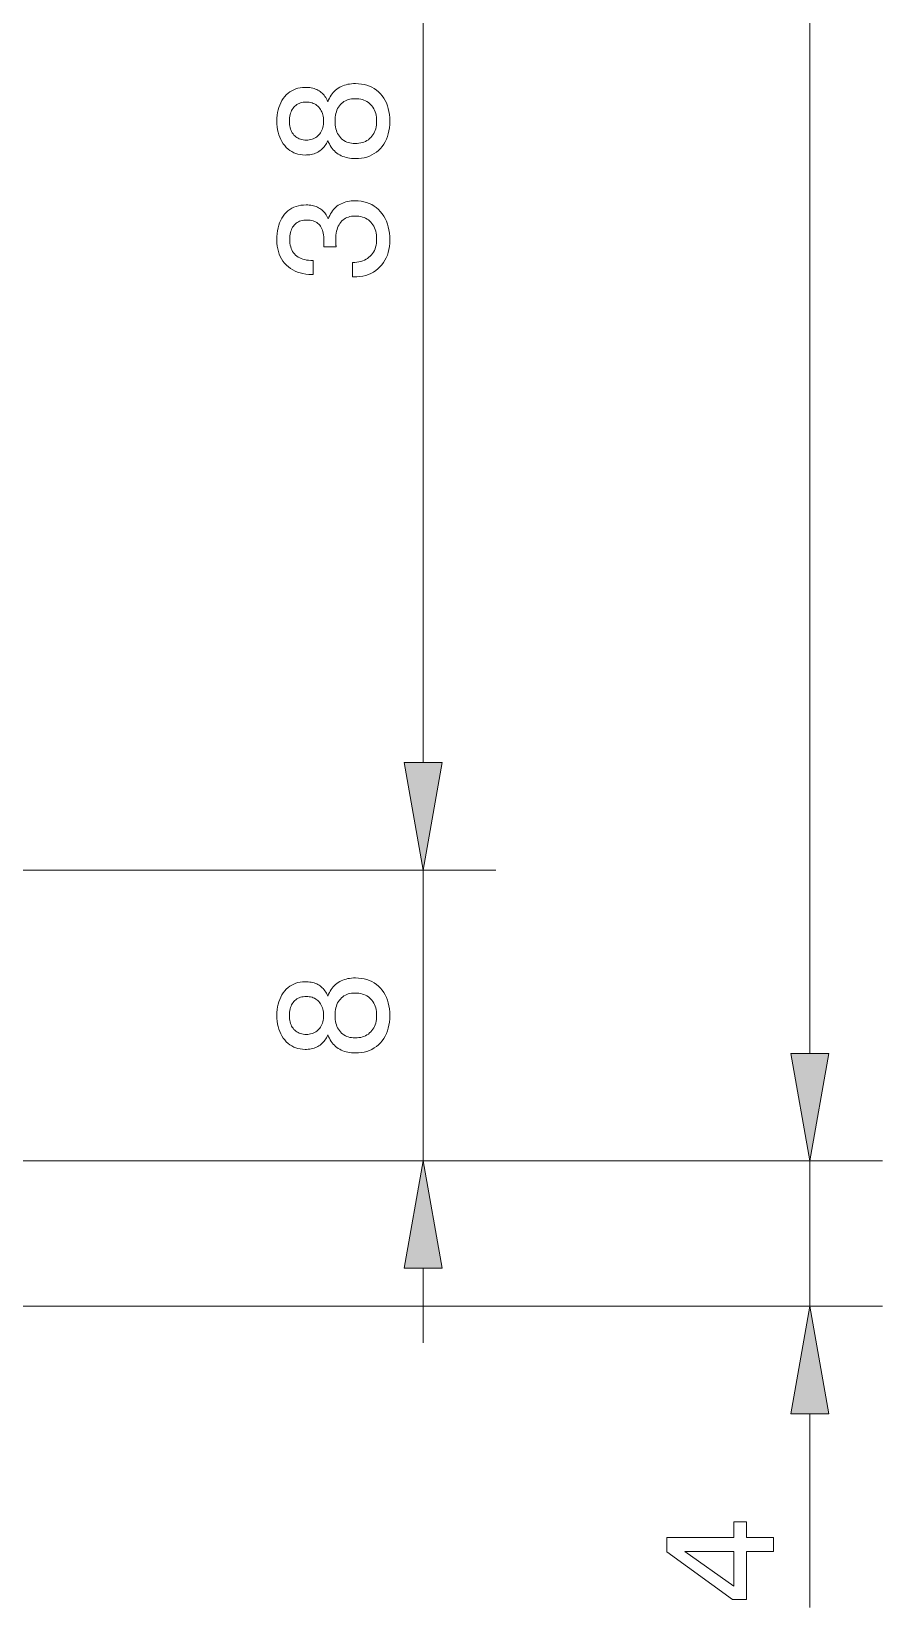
# Model space of a CAD drawing. Extents: x 0 to 297, y 0 to 543.
# Drawn here: x 197.11 to 220.5, y 122.55 to 165.89 of the extents above; entities that cross this region are included whole.
import ezdxf

# ---------------------------------------------------------------- set-up
doc = ezdxf.new("R2010")
doc.units = 0

msp = doc.modelspace()

# ---------------------------------------------------------------- linework, layer by layer
at = {"color": 7, "lineweight": 13}
for p, q in [((218.505, 137.787), (218.505, 351.878)), ((207.872, 145.787), (207.872, 177.878)), ((176.088, 142.832), (209.872, 142.832)), ((176.088, 142.832), (209.872, 142.832)), ((175.038, 134.832), (209.872, 134.832)), ((175.038, 134.832), (220.505, 134.832)), ((175.038, 134.832), (220.505, 134.832)), ((169.747, 130.832), (220.505, 130.832))]:
    msp.add_line(p, q, dxfattribs=at)
at = {"color": 7, "lineweight": 13, "ltscale": 0.051139}
for p, q in [((207.872, 145.787), (207.872, 147.832)), ((218.505, 137.787), (218.505, 139.832)), ((207.872, 129.832), (207.872, 131.878))]:
    msp.add_line(p, q, dxfattribs=at)
at = {"color": 7, "lineweight": 13, "ltscale": 0.2}
msp.add_line((207.872, 134.832), (207.872, 142.832), dxfattribs=at)
at = {"color": 7, "lineweight": 13, "ltscale": 0.1}
msp.add_line((218.505, 130.832), (218.505, 134.832), dxfattribs=at)
at = {"color": 7, "lineweight": 13, "ltscale": 0.133224}
msp.add_line((218.505, 122.549), (218.505, 127.878), dxfattribs=at)
at = {"color": 7, "lineweight": 13}
for points in [[(205.257, 162.894), (205.238, 162.855), (205.218, 162.819), (205.196, 162.784), (205.174, 162.751), (205.15, 162.721), (205.124, 162.692), (205.098, 162.665), (205.07, 162.64), (205.041, 162.618), (205.01, 162.597), (204.978, 162.578), (204.945, 162.561), (204.91, 162.546), (204.874, 162.533), (204.836, 162.523), (204.797, 162.514), (204.757, 162.507), (204.715, 162.502), (204.671, 162.499), (204.626, 162.498), (204.559, 162.5), (204.494, 162.508), (204.432, 162.521), (204.372, 162.539), (204.315, 162.562), (204.26, 162.591), (204.208, 162.624), (204.159, 162.663), (204.112, 162.707), (204.068, 162.756), (204.027, 162.809), (203.99, 162.866), (203.958, 162.925), (203.93, 162.988), (203.906, 163.054), (203.887, 163.122), (203.872, 163.195), (203.861, 163.27), (203.855, 163.348), (203.853, 163.43), (203.855, 163.511), (203.861, 163.59), (203.872, 163.666), (203.887, 163.738), (203.906, 163.807), (203.93, 163.872), (203.958, 163.935), (203.99, 163.994), (204.027, 164.05), (204.068, 164.103), (204.112, 164.152), (204.159, 164.195), (204.208, 164.234), (204.26, 164.267), (204.315, 164.295), (204.372, 164.318), (204.432, 164.336), (204.494, 164.349), (204.559, 164.357), (204.626, 164.359), (204.672, 164.358), (204.715, 164.355), (204.758, 164.351), (204.798, 164.344), (204.838, 164.335), (204.876, 164.324), (204.912, 164.312), (204.947, 164.297), (204.98, 164.281), (205.012, 164.262), (205.043, 164.242), (205.072, 164.219), (205.1, 164.195), (205.126, 164.168), (205.151, 164.14), (205.175, 164.109), (205.197, 164.076), (205.219, 164.041), (205.238, 164.004), (205.257, 163.965), (205.276, 164.013), (205.298, 164.059), (205.321, 164.102), (205.347, 164.143), (205.374, 164.181), (205.404, 164.217), (205.435, 164.251), (205.469, 164.282), (205.504, 164.311), (205.541, 164.337), (205.581, 164.361), (205.621, 164.382), (205.664, 164.401), (205.709, 164.417), (205.755, 164.431), (205.803, 164.443), (205.852, 164.451), (205.904, 164.458), (205.957, 164.461), (206.011, 164.463), (206.096, 164.46), (206.177, 164.451), (206.255, 164.437), (206.329, 164.418), (206.4, 164.393), (206.467, 164.362), (206.531, 164.326), (206.591, 164.284), (206.648, 164.236), (206.701, 164.183), (206.75, 164.125), (206.793, 164.064), (206.832, 163.998), (206.865, 163.929), (206.894, 163.855), (206.917, 163.778), (206.935, 163.697), (206.948, 163.612), (206.955, 163.522), (206.958, 163.43), (206.955, 163.337), (206.948, 163.248), (206.935, 163.163), (206.917, 163.081), (206.894, 163.004), (206.865, 162.931), (206.832, 162.862), (206.793, 162.796), (206.75, 162.735), (206.701, 162.677), (206.648, 162.624), (206.591, 162.577), (206.531, 162.535), (206.467, 162.499), (206.4, 162.468), (206.329, 162.443), (206.255, 162.424), (206.177, 162.41), (206.096, 162.401), (206.011, 162.399), (205.957, 162.4), (205.904, 162.404), (205.852, 162.41), (205.803, 162.419), (205.755, 162.43), (205.709, 162.444), (205.664, 162.46), (205.621, 162.479), (205.581, 162.5), (205.541, 162.524), (205.504, 162.55), (205.469, 162.579), (205.435, 162.61), (205.404, 162.644), (205.374, 162.679), (205.347, 162.717), (205.321, 162.758), (205.298, 162.801), (205.276, 162.846)], [(204.66, 162.909), (204.702, 162.91), (204.743, 162.915), (204.781, 162.922), (204.819, 162.932), (204.854, 162.944), (204.888, 162.96), (204.92, 162.979), (204.95, 163), (204.979, 163.024), (205.006, 163.051), (205.031, 163.081), (205.053, 163.112), (205.072, 163.145), (205.089, 163.18), (205.104, 163.217), (205.116, 163.256), (205.125, 163.296), (205.131, 163.339), (205.135, 163.383), (205.137, 163.43), (205.135, 163.476), (205.131, 163.521), (205.125, 163.564), (205.116, 163.605), (205.104, 163.644), (205.089, 163.681), (205.072, 163.716), (205.053, 163.749), (205.031, 163.781), (205.006, 163.81), (204.979, 163.837), (204.95, 163.861), (204.92, 163.883), (204.888, 163.901), (204.854, 163.917), (204.819, 163.93), (204.781, 163.94), (204.743, 163.947), (204.702, 163.951), (204.66, 163.952), (204.618, 163.951), (204.578, 163.947), (204.539, 163.94), (204.503, 163.93), (204.468, 163.918), (204.435, 163.902), (204.404, 163.884), (204.375, 163.863), (204.347, 163.84), (204.322, 163.813), (204.298, 163.784), (204.277, 163.753), (204.259, 163.72), (204.243, 163.685), (204.229, 163.648), (204.218, 163.608), (204.209, 163.567), (204.203, 163.523), (204.2, 163.477), (204.198, 163.43), (204.2, 163.382), (204.203, 163.337), (204.209, 163.293), (204.218, 163.252), (204.229, 163.213), (204.243, 163.176), (204.259, 163.141), (204.277, 163.108), (204.298, 163.077), (204.322, 163.048), (204.347, 163.022), (204.375, 162.998), (204.404, 162.977), (204.435, 162.959), (204.468, 162.944), (204.503, 162.931), (204.539, 162.921), (204.578, 162.914), (204.618, 162.91)], [(206.003, 162.814), (206.057, 162.816), (206.108, 162.821), (206.157, 162.829), (206.204, 162.84), (206.248, 162.855), (206.291, 162.874), (206.33, 162.895), (206.368, 162.92), (206.403, 162.948), (206.436, 162.979), (206.466, 163.014), (206.494, 163.05), (206.517, 163.089), (206.538, 163.131), (206.556, 163.175), (206.57, 163.221), (206.581, 163.27), (206.589, 163.32), (206.594, 163.374), (206.595, 163.43), (206.594, 163.486), (206.589, 163.539), (206.581, 163.591), (206.57, 163.64), (206.556, 163.686), (206.538, 163.73), (206.517, 163.772), (206.494, 163.811), (206.466, 163.847), (206.436, 163.882), (206.403, 163.913), (206.368, 163.941), (206.33, 163.966), (206.291, 163.988), (206.248, 164.006), (206.204, 164.021), (206.157, 164.032), (206.108, 164.041), (206.057, 164.046), (206.003, 164.047), (205.953, 164.046), (205.905, 164.041), (205.86, 164.032), (205.816, 164.021), (205.775, 164.006), (205.735, 163.988), (205.698, 163.967), (205.663, 163.942), (205.63, 163.914), (205.599, 163.883), (205.571, 163.849), (205.546, 163.812), (205.523, 163.773), (205.504, 163.731), (205.488, 163.687), (205.474, 163.641), (205.464, 163.592), (205.457, 163.54), (205.452, 163.486), (205.451, 163.43), (205.452, 163.373), (205.457, 163.32), (205.464, 163.269), (205.474, 163.22), (205.488, 163.173), (205.504, 163.13), (205.523, 163.088), (205.546, 163.049), (205.571, 163.013), (205.599, 162.978), (205.63, 162.947), (205.663, 162.919), (205.698, 162.895), (205.735, 162.873), (205.775, 162.855), (205.816, 162.84), (205.86, 162.829), (205.905, 162.821), (205.953, 162.816)], [(205.931, 159.144), (205.931, 159.542), (205.993, 159.545), (206.052, 159.551), (206.108, 159.56), (206.162, 159.573), (206.212, 159.589), (206.26, 159.608), (206.304, 159.63), (206.346, 159.655), (206.385, 159.684), (206.421, 159.716), (206.455, 159.751), (206.484, 159.788), (206.51, 159.829), (206.533, 159.871), (206.552, 159.917), (206.568, 159.965), (206.58, 160.016), (206.588, 160.07), (206.594, 160.126), (206.595, 160.185), (206.594, 160.243), (206.589, 160.298), (206.581, 160.351), (206.57, 160.401), (206.556, 160.449), (206.538, 160.494), (206.518, 160.537), (206.494, 160.577), (206.467, 160.615), (206.437, 160.65), (206.404, 160.682), (206.369, 160.711), (206.332, 160.736), (206.292, 160.758), (206.25, 160.777), (206.205, 160.792), (206.158, 160.804), (206.109, 160.813), (206.057, 160.818), (206.003, 160.82), (205.954, 160.818), (205.907, 160.813), (205.862, 160.805), (205.82, 160.793), (205.78, 160.778), (205.742, 160.759), (205.706, 160.737), (205.672, 160.712), (205.641, 160.684), (205.612, 160.652), (205.585, 160.617), (205.561, 160.58), (205.54, 160.539), (205.522, 160.496), (205.507, 160.45), (205.494, 160.402), (205.484, 160.351), (205.477, 160.297), (205.473, 160.24), (205.472, 160.181), (205.472, 160.172), (205.472, 160.164), (205.472, 160.155), (205.472, 160.146), (205.472, 160.138), (205.472, 160.129), (205.473, 160.12), (205.473, 160.111), (205.473, 160.102), (205.474, 160.092), (205.474, 160.083), (205.475, 160.073), (205.475, 160.062), (205.476, 160.05), (205.476, 160.038), (205.477, 160.026), (205.478, 160.013), (205.479, 159.999), (205.479, 159.985), (205.48, 159.97), (205.141, 159.97), (205.141, 159.979), (205.142, 159.988), (205.142, 159.997), (205.142, 160.006), (205.143, 160.015), (205.143, 160.024), (205.143, 160.033), (205.143, 160.041), (205.144, 160.05), (205.144, 160.059), (205.144, 160.067), (205.144, 160.075), (205.144, 160.083), (205.145, 160.091), (205.145, 160.099), (205.145, 160.107), (205.145, 160.114), (205.145, 160.122), (205.145, 160.129), (205.145, 160.137), (205.144, 160.193), (205.14, 160.247), (205.135, 160.298), (205.127, 160.345), (205.116, 160.39), (205.104, 160.431), (205.089, 160.47), (205.071, 160.506), (205.052, 160.538), (205.03, 160.568), (205.006, 160.594), (204.979, 160.618), (204.95, 160.639), (204.919, 160.657), (204.885, 160.673), (204.849, 160.685), (204.81, 160.695), (204.769, 160.702), (204.725, 160.706), (204.679, 160.708), (204.635, 160.706), (204.592, 160.702), (204.552, 160.696), (204.514, 160.686), (204.478, 160.674), (204.444, 160.659), (204.412, 160.641), (204.382, 160.621), (204.355, 160.598), (204.329, 160.572), (204.306, 160.543), (204.285, 160.513), (204.267, 160.48), (204.251, 160.444), (204.237, 160.406), (204.226, 160.366), (204.218, 160.323), (204.212, 160.278), (204.208, 160.231), (204.207, 160.181), (204.208, 160.125), (204.213, 160.072), (204.221, 160.021), (204.233, 159.974), (204.247, 159.929), (204.265, 159.886), (204.286, 159.847), (204.311, 159.81), (204.338, 159.777), (204.369, 159.745), (204.403, 159.717), (204.44, 159.692), (204.48, 159.67), (204.523, 159.65), (204.569, 159.634), (204.619, 159.621), (204.671, 159.61), (204.726, 159.603), (204.784, 159.598), (204.846, 159.597), (204.846, 159.213), (204.816, 159.213), (204.73, 159.216), (204.647, 159.223), (204.568, 159.236), (204.492, 159.254), (204.42, 159.277), (204.352, 159.305), (204.287, 159.339), (204.226, 159.377), (204.168, 159.421), (204.114, 159.469), (204.064, 159.522), (204.02, 159.579), (203.981, 159.639), (203.947, 159.703), (203.918, 159.77), (203.894, 159.841), (203.876, 159.915), (203.863, 159.993), (203.855, 160.075), (203.853, 160.16), (203.855, 160.25), (203.861, 160.335), (203.872, 160.417), (203.887, 160.494), (203.906, 160.568), (203.929, 160.637), (203.957, 160.702), (203.989, 160.763), (204.025, 160.82), (204.066, 160.872), (204.11, 160.92), (204.157, 160.963), (204.208, 161.001), (204.263, 161.034), (204.321, 161.062), (204.382, 161.085), (204.446, 161.103), (204.514, 161.115), (204.585, 161.123), (204.66, 161.125), (204.703, 161.124), (204.744, 161.121), (204.785, 161.117), (204.824, 161.11), (204.861, 161.101), (204.898, 161.091), (204.933, 161.078), (204.967, 161.064), (205, 161.048), (205.031, 161.029), (205.061, 161.009), (205.09, 160.987), (205.117, 160.964), (205.142, 160.938), (205.167, 160.911), (205.189, 160.881), (205.21, 160.85), (205.23, 160.817), (205.248, 160.782), (205.265, 160.746), (205.284, 160.793), (205.305, 160.838), (205.327, 160.881), (205.352, 160.921), (205.378, 160.959), (205.407, 160.995), (205.438, 161.028), (205.47, 161.059), (205.505, 161.087), (205.541, 161.114), (205.58, 161.138), (205.62, 161.159), (205.662, 161.178), (205.705, 161.194), (205.751, 161.208), (205.798, 161.219), (205.846, 161.228), (205.897, 161.234), (205.949, 161.238), (206.003, 161.239), (206.088, 161.236), (206.169, 161.227), (206.247, 161.213), (206.321, 161.192), (206.393, 161.165), (206.46, 161.133), (206.524, 161.095), (206.585, 161.05), (206.643, 161), (206.697, 160.944), (206.746, 160.883), (206.791, 160.818), (206.83, 160.749), (206.864, 160.677), (206.893, 160.6), (206.916, 160.52), (206.934, 160.436), (206.948, 160.348), (206.955, 160.256), (206.958, 160.16), (206.955, 160.069), (206.947, 159.982), (206.934, 159.898), (206.915, 159.819), (206.89, 159.743), (206.86, 159.671), (206.825, 159.602), (206.784, 159.538), (206.738, 159.477), (206.686, 159.42), (206.63, 159.367), (206.57, 159.32), (206.507, 159.279), (206.439, 159.243), (206.369, 159.213), (206.294, 159.188), (206.216, 159.168), (206.135, 159.155), (206.05, 159.146), (205.961, 159.144)], [(207.351, 145.787), (207.872, 142.832), (208.393, 145.787)], [(207.351, 145.787), (207.872, 142.832), (208.393, 145.787)], [(205.257, 138.296), (205.238, 138.257), (205.218, 138.22), (205.196, 138.186), (205.174, 138.153), (205.15, 138.122), (205.124, 138.094), (205.098, 138.067), (205.07, 138.042), (205.041, 138.019), (205.01, 137.998), (204.978, 137.98), (204.945, 137.963), (204.91, 137.948), (204.874, 137.935), (204.836, 137.924), (204.797, 137.915), (204.757, 137.908), (204.715, 137.903), (204.671, 137.9), (204.626, 137.899), (204.559, 137.902), (204.494, 137.91), (204.432, 137.923), (204.372, 137.941), (204.315, 137.964), (204.26, 137.992), (204.208, 138.026), (204.159, 138.065), (204.112, 138.108), (204.068, 138.158), (204.027, 138.211), (203.99, 138.267), (203.958, 138.327), (203.93, 138.389), (203.906, 138.455), (203.887, 138.524), (203.872, 138.596), (203.861, 138.671), (203.855, 138.75), (203.853, 138.831), (203.855, 138.913), (203.861, 138.992), (203.872, 139.067), (203.887, 139.139), (203.906, 139.208), (203.93, 139.274), (203.958, 139.337), (203.99, 139.396), (204.027, 139.452), (204.068, 139.505), (204.112, 139.553), (204.159, 139.597), (204.208, 139.635), (204.26, 139.669), (204.315, 139.697), (204.372, 139.72), (204.432, 139.738), (204.494, 139.751), (204.559, 139.758), (204.626, 139.761), (204.672, 139.76), (204.715, 139.757), (204.758, 139.752), (204.798, 139.745), (204.838, 139.737), (204.876, 139.726), (204.912, 139.713), (204.947, 139.699), (204.98, 139.682), (205.012, 139.664), (205.043, 139.643), (205.072, 139.621), (205.1, 139.596), (205.126, 139.57), (205.151, 139.541), (205.175, 139.51), (205.197, 139.477), (205.219, 139.443), (205.238, 139.406), (205.257, 139.367), (205.276, 139.415), (205.298, 139.46), (205.321, 139.504), (205.347, 139.545), (205.374, 139.583), (205.404, 139.619), (205.435, 139.653), (205.469, 139.684), (205.504, 139.712), (205.541, 139.739), (205.581, 139.763), (205.621, 139.784), (205.664, 139.803), (205.709, 139.819), (205.755, 139.833), (205.803, 139.844), (205.852, 139.853), (205.904, 139.859), (205.957, 139.863), (206.011, 139.864), (206.096, 139.861), (206.177, 139.853), (206.255, 139.839), (206.329, 139.819), (206.4, 139.794), (206.467, 139.764), (206.531, 139.727), (206.591, 139.685), (206.648, 139.638), (206.701, 139.585), (206.75, 139.527), (206.793, 139.465), (206.832, 139.4), (206.865, 139.33), (206.894, 139.257), (206.917, 139.179), (206.935, 139.098), (206.948, 139.013), (206.955, 138.924), (206.958, 138.831), (206.955, 138.738), (206.948, 138.649), (206.935, 138.564), (206.917, 138.483), (206.894, 138.406), (206.865, 138.333), (206.832, 138.263), (206.793, 138.198), (206.75, 138.136), (206.701, 138.079), (206.648, 138.026), (206.591, 137.978), (206.531, 137.937), (206.467, 137.9), (206.4, 137.87), (206.329, 137.845), (206.255, 137.825), (206.177, 137.811), (206.096, 137.803), (206.011, 137.8), (205.957, 137.801), (205.904, 137.805), (205.852, 137.812), (205.803, 137.82), (205.755, 137.832), (205.709, 137.845), (205.664, 137.862), (205.621, 137.88), (205.581, 137.902), (205.541, 137.926), (205.504, 137.952), (205.469, 137.981), (205.435, 138.012), (205.404, 138.045), (205.374, 138.081), (205.347, 138.119), (205.321, 138.16), (205.298, 138.203), (205.276, 138.248)], [(204.66, 138.31), (204.702, 138.312), (204.743, 138.316), (204.781, 138.323), (204.819, 138.333), (204.854, 138.346), (204.888, 138.362), (204.92, 138.38), (204.95, 138.401), (204.979, 138.426), (205.006, 138.453), (205.031, 138.482), (205.053, 138.513), (205.072, 138.547), (205.089, 138.582), (205.104, 138.618), (205.116, 138.657), (205.125, 138.698), (205.131, 138.74), (205.135, 138.785), (205.137, 138.831), (205.135, 138.878), (205.131, 138.923), (205.125, 138.965), (205.116, 139.006), (205.104, 139.045), (205.089, 139.082), (205.072, 139.118), (205.053, 139.151), (205.031, 139.182), (205.006, 139.212), (204.979, 139.239), (204.95, 139.263), (204.92, 139.284), (204.888, 139.303), (204.854, 139.318), (204.819, 139.331), (204.781, 139.341), (204.743, 139.348), (204.702, 139.353), (204.66, 139.354), (204.618, 139.353), (204.578, 139.348), (204.539, 139.341), (204.503, 139.332), (204.468, 139.319), (204.435, 139.304), (204.404, 139.286), (204.375, 139.265), (204.347, 139.241), (204.322, 139.215), (204.298, 139.186), (204.277, 139.155), (204.259, 139.122), (204.243, 139.087), (204.229, 139.049), (204.218, 139.01), (204.209, 138.968), (204.203, 138.925), (204.2, 138.879), (204.198, 138.831), (204.2, 138.784), (204.203, 138.738), (204.209, 138.695), (204.218, 138.654), (204.229, 138.615), (204.243, 138.577), (204.259, 138.542), (204.277, 138.509), (204.298, 138.478), (204.322, 138.45), (204.347, 138.423), (204.375, 138.399), (204.404, 138.379), (204.435, 138.36), (204.468, 138.345), (204.503, 138.333), (204.539, 138.323), (204.578, 138.316), (204.618, 138.312)], [(206.003, 138.216), (206.057, 138.217), (206.108, 138.222), (206.157, 138.23), (206.204, 138.242), (206.248, 138.257), (206.291, 138.275), (206.33, 138.297), (206.368, 138.321), (206.403, 138.35), (206.436, 138.381), (206.466, 138.415), (206.494, 138.452), (206.517, 138.491), (206.538, 138.532), (206.556, 138.576), (206.57, 138.623), (206.581, 138.671), (206.589, 138.722), (206.594, 138.775), (206.595, 138.831), (206.594, 138.887), (206.589, 138.941), (206.581, 138.992), (206.57, 139.041), (206.556, 139.088), (206.538, 139.132), (206.517, 139.173), (206.494, 139.212), (206.466, 139.249), (206.436, 139.283), (206.403, 139.315), (206.368, 139.343), (206.33, 139.368), (206.291, 139.389), (206.248, 139.407), (206.204, 139.422), (206.157, 139.434), (206.108, 139.442), (206.057, 139.447), (206.003, 139.449), (205.953, 139.447), (205.905, 139.442), (205.86, 139.434), (205.816, 139.423), (205.775, 139.408), (205.735, 139.39), (205.698, 139.368), (205.663, 139.344), (205.63, 139.316), (205.599, 139.284), (205.571, 139.25), (205.546, 139.214), (205.523, 139.175), (205.504, 139.133), (205.488, 139.089), (205.474, 139.042), (205.464, 138.993), (205.457, 138.942), (205.452, 138.888), (205.451, 138.831), (205.452, 138.775), (205.457, 138.721), (205.464, 138.67), (205.474, 138.621), (205.488, 138.575), (205.504, 138.531), (205.523, 138.49), (205.546, 138.451), (205.571, 138.414), (205.599, 138.38), (205.63, 138.349), (205.663, 138.321), (205.698, 138.296), (205.735, 138.275), (205.775, 138.257), (205.816, 138.242), (205.86, 138.23), (205.905, 138.222), (205.953, 138.217)], [(217.984, 137.787), (218.505, 134.832), (219.026, 137.787)], [(217.984, 137.787), (218.505, 134.832), (219.026, 137.787)], [(208.393, 131.878), (207.872, 134.832), (207.351, 131.878)], [(219.026, 127.878), (218.505, 130.832), (217.984, 127.878)], [(217.505, 124.086), (216.763, 124.086), (216.763, 122.768), (216.383, 122.768), (214.572, 124.081), (214.572, 124.474), (216.417, 124.474), (216.417, 124.902), (216.763, 124.902), (216.763, 124.474), (217.505, 124.474)], [(216.417, 123.131), (216.417, 124.086), (215.074, 124.086)]]:
    msp.add_lwpolyline(points, close=True, dxfattribs=at)
for points in [[(207.351, 145.787), (207.872, 142.832), (207.351, 145.787), (208.393, 145.787)], [(207.351, 145.787), (207.872, 142.832), (207.351, 145.787), (208.393, 145.787)], [(217.984, 137.787), (218.505, 134.832), (217.984, 137.787), (219.026, 137.787)], [(217.984, 137.787), (218.505, 134.832), (217.984, 137.787), (219.026, 137.787)], [(208.393, 131.878), (207.872, 134.832), (208.393, 131.878), (207.351, 131.878)], [(219.026, 127.878), (218.505, 130.832), (219.026, 127.878), (217.984, 127.878)]]:
    msp.add_solid(points, dxfattribs=at)

doc.saveas('drawing.dxf')
